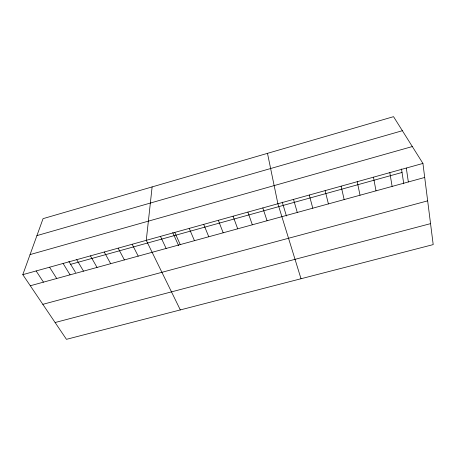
<?xml version="1.0" encoding="UTF-8"?>
<svg xmlns="http://www.w3.org/2000/svg" width="456" height="456" viewBox="0 0 456 456"><rect width="100%" height="100%" fill="white"/><g stroke="black" fill="none" stroke-linecap="round" stroke-linejoin="round"><path stroke-width="0.68" d="M152.122 186.914L146.268 240.34L180.314 309.92M22.8 274.66L43.063 218.646L393.539 116.668L422.929 163.43L433.2 244.598L66.456 339.332L22.8 274.66L422.929 163.43M36.93 235.609L402.363 130.712M30.062 254.59L412.315 146.547M70.64 264.337L402.038 172.465M30.295 285.758L424.701 177.464M42.83 304.334L427.665 200.851M55.113 322.523L430.549 223.645M36.138 270.95L43.462 282.144M49.573 267.216L56.721 278.502M63.099 263.46L70.07 274.837M68.902 261.459L75.582 272.523M76.716 259.675L83.511 271.149M90.43 255.862L97.042 267.433M104.242 252.02L110.671 263.688M118.155 248.155L124.391 259.92M132.16 244.262L138.208 256.13M160.478 236.39L166.138 248.463M172.738 232.583L178.604 245.584M174.785 232.412L180.245 244.587M189.2 228.405L194.461 240.682M203.712 224.369L208.768 236.755M218.333 220.305L223.183 232.799M233.062 216.212L237.701 228.809M247.899 212.086L252.322 224.797M262.838 207.936L267.051 220.755M301.017 278.741L277.892 203.746L267.49 153.347M282.241 202.133L286.436 215.99M293.522 199.403L297.278 212.45M309.265 195.031L312.787 208.192M325.128 190.619L328.411 203.906M341.116 186.173L344.16 199.58M357.225 181.693L360.023 195.225M373.458 177.184L376.006 190.836M389.823 172.636L392.114 186.413M401.502 168.971L403.76 183.791M406.307 168.053L408.348 181.955"/></g></svg>
